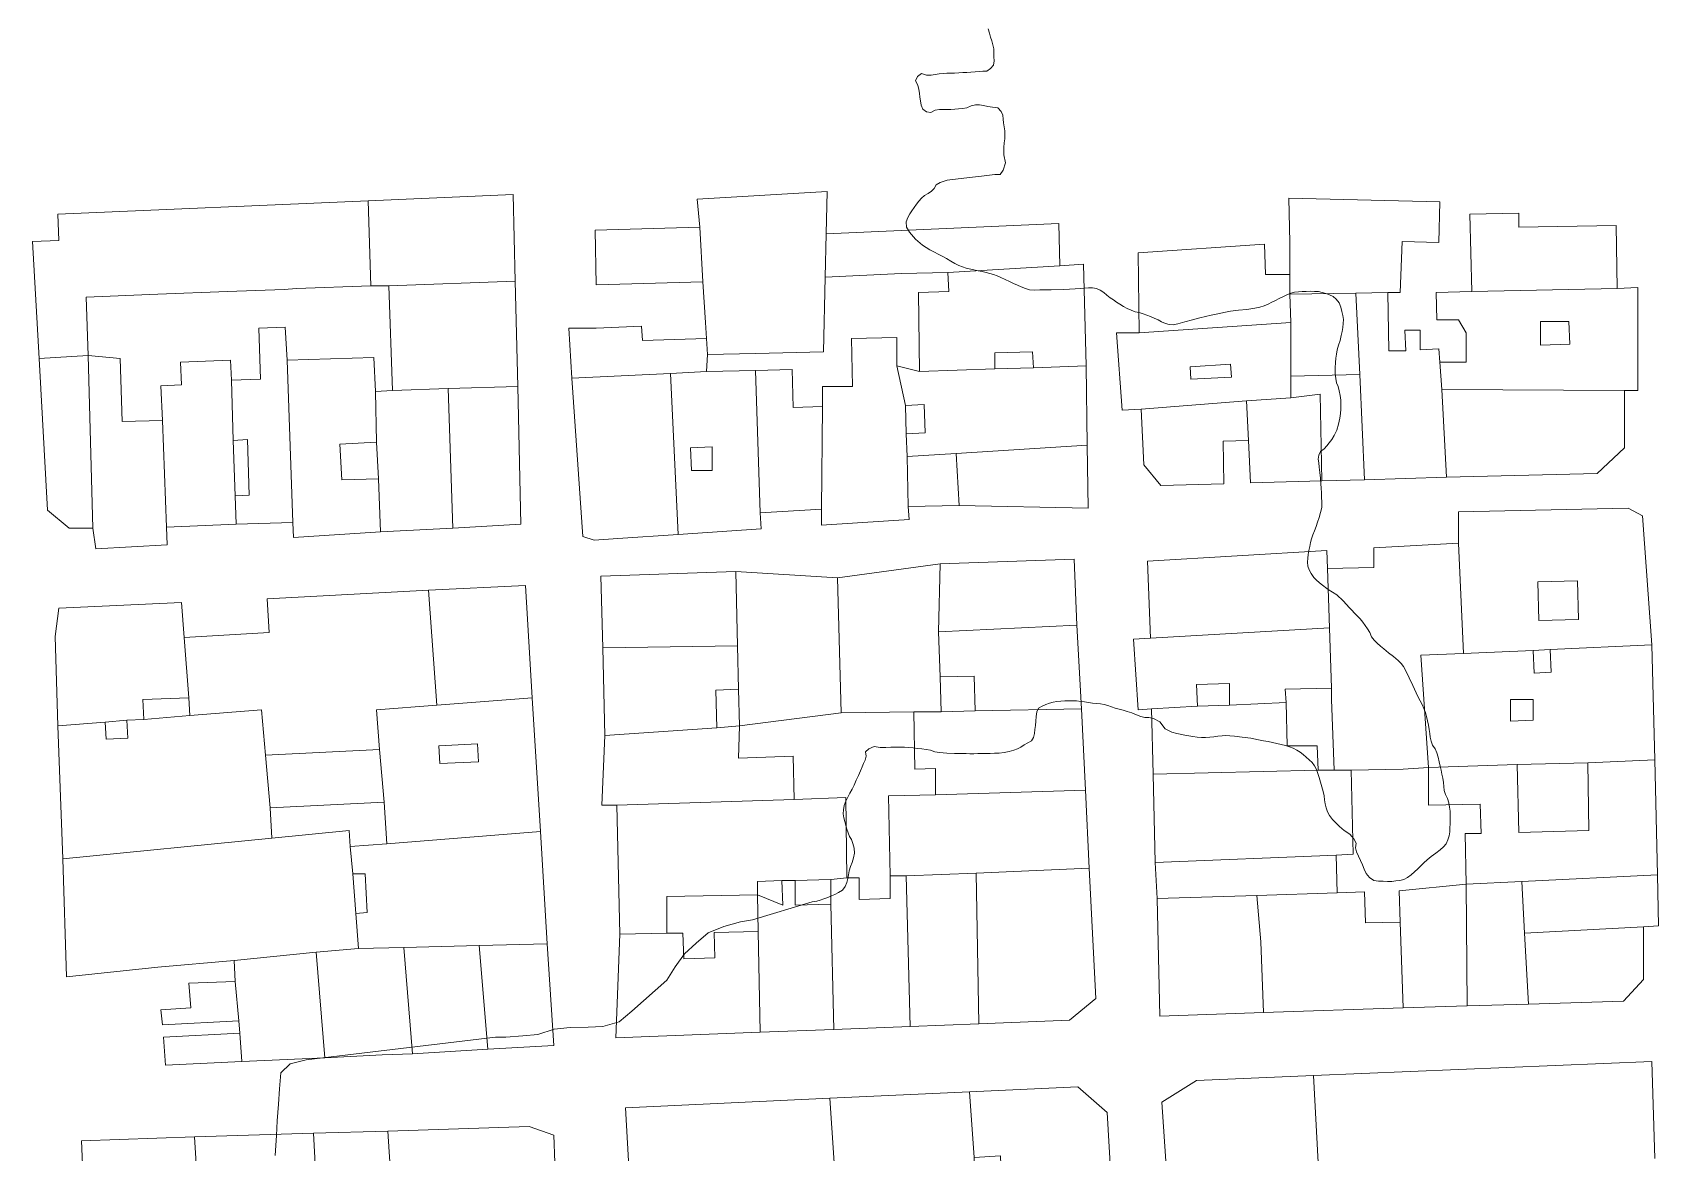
# Model space of a CAD drawing. Header units: kilometres. Extents: x 1172416 to 1173653, y 1051621 to 1052799.
# Drawn here: x 1173210.5 to 1173426.1, y 1052501.7 to 1052650.2 of the extents above; entities that cross this region are included whole.
import ezdxf

# ---------------------------------------------------------------- set-up
doc = ezdxf.new("R2010")
doc.units = ezdxf.units.KM
doc.header["$MEASUREMENT"] = 0
doc.layers.add('edificios', color=44, linetype='Continuous', lineweight=5)
doc.layers.add('terreno', color=7, linetype='Continuous')

msp = doc.modelspace()

# ---------------------------------------------------------------- linework, layer by layer
at = {"layer": 'edificios', "elevation": 50}
for points in [[(1173255.375, 1052616.625), (1173245.5, 1052616.25001), (1173243.875, 1052616.125), (1173236.375, 1052615.875), (1173227.125, 1052615.50001), (1173217.625, 1052615.125), (1173217.875, 1052607.375), (1173211.375, 1052607.00001), (1173210.5, 1052622.50001), (1173214, 1052622.625), (1173213.875, 1052626.125), (1173255, 1052627.875), (1173255.375, 1052616.625)], [(1173255, 1052627.875), (1173274.25, 1052628.75001), (1173274.5, 1052617.25001), (1173257.75, 1052616.625), (1173255.375, 1052616.625), (1173255, 1052627.875)], [(1173299, 1052624.375), (1173298.625, 1052628.125), (1173315.875, 1052629.125), (1173315.75, 1052623.50001), (1173315.625, 1052617.75001), (1173315.375, 1052607.875), (1173306.375, 1052607.625), (1173300, 1052607.50001), (1173299.875, 1052609.625), (1173299.75, 1052611.75001), (1173299.375, 1052617.125), (1173299, 1052624.375)], [(1173377.25, 1052618.125), (1173377.25, 1052622.375), (1173377.125, 1052628.25001), (1173397.125, 1052627.75001), (1173397, 1052622.375), (1173392.125, 1052622.50001), (1173391.875, 1052615.75001), (1173390.25, 1052615.75001), (1173386, 1052615.625), (1173377.25, 1052615.50001), (1173377.25, 1052618.125)], [(1173420.625, 1052616.25001), (1173401.375, 1052615.875), (1173401.125, 1052626.125), (1173407.625, 1052626.25001), (1173407.625, 1052624.375), (1173420.5, 1052624.625), (1173420.625, 1052616.25001)], [(1173299.375, 1052617.125), (1173285.25, 1052616.75001), (1173285.125, 1052624.00001), (1173299, 1052624.375), (1173299.375, 1052617.125)], [(1173315.75, 1052623.50001), (1173346.625, 1052624.875), (1173346.75, 1052619.25001), (1173331.875, 1052618.375), (1173325.75, 1052618.25001), (1173315.625, 1052617.75001), (1173315.75, 1052623.50001)], [(1173377.25, 1052615.50001), (1173377.375, 1052611.75001), (1173357.25, 1052610.375), (1173357.125, 1052621.00001), (1173373.875, 1052622.125), (1173374, 1052618.125), (1173377.25, 1052618.125), (1173377.25, 1052615.50001)], [(1173346.75, 1052619.25001), (1173349.875, 1052619.50001), (1173350.25, 1052606.00001), (1173343.25, 1052605.75001), (1173343.125, 1052607.875), (1173338.125, 1052607.75001), (1173338.125, 1052605.625), (1173328.125, 1052605.25001), (1173328, 1052615.75001), (1173332, 1052615.875), (1173331.875, 1052618.375), (1173346.75, 1052619.25001)], [(1173257.75, 1052616.625), (1173258.25, 1052602.75001), (1173256, 1052602.625), (1173255.75, 1052607.125), (1173244.25, 1052606.75001), (1173244, 1052611.125), (1173240.5, 1052611.00001), (1173240.75, 1052604.25001), (1173236.875, 1052604.125), (1173236.75, 1052606.75001), (1173230.125, 1052606.50001), (1173230.25, 1052603.50001), (1173227.5, 1052603.375), (1173227.75, 1052598.75001), (1173222.375, 1052598.625), (1173222.125, 1052607.00001), (1173217.875, 1052607.375), (1173217.625, 1052615.125), (1173227.125, 1052615.50001), (1173236.375, 1052615.875), (1173243.875, 1052616.125), (1173245.5, 1052616.25001), (1173255.375, 1052616.625), (1173257.75, 1052616.625)], [(1173274.5, 1052617.25001), (1173274.875, 1052603.25001), (1173265.625, 1052603.00001), (1173258.25, 1052602.75001), (1173257.75, 1052616.625), (1173274.5, 1052617.25001)], [(1173331.875, 1052618.375), (1173332, 1052615.875), (1173328, 1052615.75001), (1173328.125, 1052605.25001), (1173325.125, 1052606.00001), (1173325.125, 1052609.75001), (1173319.125, 1052609.625), (1173319.25, 1052603.25001), (1173315.25, 1052603.25001), (1173315.25, 1052600.625), (1173311.375, 1052600.50001), (1173311.25, 1052605.50001), (1173306.375, 1052605.375), (1173299.875, 1052605.25001), (1173300, 1052607.50001), (1173306.375, 1052607.625), (1173315.375, 1052607.875), (1173315.625, 1052617.75001), (1173325.75, 1052618.25001), (1173331.875, 1052618.375)], [(1173386, 1052615.625), (1173386.5, 1052604.875), (1173377.375, 1052604.625), (1173377.375, 1052611.75001), (1173377.25, 1052615.50001), (1173386, 1052615.625)], [(1173390.25, 1052615.75001), (1173390.375, 1052608.00001), (1173392.625, 1052608.00001), (1173392.5, 1052610.75001), (1173394.5, 1052610.75001), (1173394.5, 1052608.125), (1173397, 1052608.25001), (1173397.125, 1052606.50001), (1173397.375, 1052602.875), (1173398, 1052591.25001), (1173387.125, 1052590.875), (1173386.5, 1052604.875), (1173386, 1052615.625), (1173390.25, 1052615.75001)], [(1173420.625, 1052616.25001), (1173423.375, 1052616.375), (1173423.375, 1052602.75001), (1173421.625, 1052602.75001), (1173397.375, 1052602.875), (1173397.125, 1052606.50001), (1173400.625, 1052606.50001), (1173400.625, 1052610.375), (1173399.625, 1052612.125), (1173396.75, 1052612.125), (1173396.625, 1052615.75001), (1173401.375, 1052615.875), (1173420.625, 1052616.25001)], [(1173244.25, 1052606.75001), (1173245, 1052585.25001), (1173237.5, 1052585.00001), (1173237.375, 1052588.75001), (1173239.25, 1052588.875), (1173239, 1052596.25001), (1173237.125, 1052596.125), (1173236.875, 1052604.125), (1173240.75, 1052604.25001), (1173240.5, 1052611.00001), (1173244, 1052611.125), (1173244.25, 1052606.75001)], [(1173300, 1052607.50001), (1173299.875, 1052605.25001), (1173295.125, 1052605.00001), (1173282, 1052604.375), (1173281.625, 1052611.00001), (1173285.25, 1052611.00001), (1173291.25, 1052611.25001), (1173291.375, 1052609.375), (1173299.875, 1052609.625), (1173300, 1052607.50001)], [(1173377.375, 1052611.75001), (1173377.375, 1052604.625), (1173377.375, 1052601.75001), (1173371.5, 1052601.375), (1173357.5, 1052600.25001), (1173355, 1052600.125), (1173354.25, 1052610.375), (1173357.25, 1052610.375), (1173377.375, 1052611.75001)], [(1173410.5, 1052608.75001), (1173414.375, 1052608.875), (1173414.25, 1052611.875), (1173410.5, 1052611.875), (1173410.5, 1052608.75001)], [(1173410.5, 1052608.75001), (1173410.5, 1052611.875), (1173414.25, 1052611.875), (1173414.375, 1052608.875), (1173410.5, 1052608.75001)], [(1173325.125, 1052606.00001), (1173326.25, 1052600.75001), (1173326.375, 1052597.00001), (1173326.5, 1052594.00001), (1173326.625, 1052587.375), (1173326.75, 1052585.625), (1173315.125, 1052584.875), (1173315.125, 1052587.00001), (1173315.25, 1052600.625), (1173315.25, 1052603.25001), (1173319.25, 1052603.25001), (1173319.125, 1052609.625), (1173325.125, 1052609.75001), (1173325.125, 1052606.00001)], [(1173217.875, 1052607.375), (1173218.5, 1052584.50001), (1173215.375, 1052584.50001), (1173212.5, 1052586.875), (1173211.375, 1052607.00001), (1173217.875, 1052607.375)], [(1173227.75, 1052598.75001), (1173228.25, 1052584.625), (1173228.375, 1052582.25001), (1173218.875, 1052581.75001), (1173218.5, 1052584.50001), (1173217.875, 1052607.375), (1173222.125, 1052607.00001), (1173222.375, 1052598.625), (1173227.75, 1052598.75001)], [(1173236.875, 1052604.125), (1173237.125, 1052596.125), (1173237.375, 1052588.75001), (1173237.5, 1052585.00001), (1173228.25, 1052584.625), (1173227.75, 1052598.75001), (1173227.5, 1052603.375), (1173230.25, 1052603.50001), (1173230.125, 1052606.50001), (1173236.75, 1052606.75001), (1173236.875, 1052604.125)], [(1173256, 1052602.625), (1173256.125, 1052595.875), (1173251.25, 1052595.625), (1173251.5, 1052590.875), (1173256.375, 1052591.00001), (1173256.625, 1052584.00001), (1173245.125, 1052583.25001), (1173245, 1052585.25001), (1173244.25, 1052606.75001), (1173255.75, 1052607.125), (1173256, 1052602.625)], [(1173350.25, 1052606.00001), (1173350.375, 1052595.50001), (1173333, 1052594.375), (1173326.5, 1052594.00001), (1173326.375, 1052597.00001), (1173328.875, 1052597.125), (1173328.75, 1052600.875), (1173326.25, 1052600.75001), (1173325.125, 1052606.00001), (1173328.125, 1052605.25001), (1173338.125, 1052605.625), (1173343.25, 1052605.75001), (1173350.25, 1052606.00001)], [(1173343.25, 1052605.75001), (1173338.125, 1052605.625), (1173338.125, 1052607.75001), (1173343.125, 1052607.875), (1173343.25, 1052605.75001)], [(1173364.125, 1052604.25001), (1173369.5, 1052604.50001), (1173369.375, 1052606.25001), (1173364, 1052605.875), (1173364.125, 1052604.25001)], [(1173364.125, 1052604.25001), (1173364, 1052605.875), (1173369.375, 1052606.25001), (1173369.5, 1052604.50001), (1173364.125, 1052604.25001)], [(1173295.125, 1052605.00001), (1173296.125, 1052583.625), (1173288.125, 1052583.125), (1173285, 1052582.875), (1173283.5, 1052583.375), (1173282, 1052604.375), (1173295.125, 1052605.00001)], [(1173306.375, 1052605.375), (1173307, 1052586.50001), (1173307.125, 1052584.375), (1173296.125, 1052583.625), (1173295.125, 1052605.00001), (1173299.875, 1052605.25001), (1173306.375, 1052605.375)], [(1173315.25, 1052600.625), (1173315.125, 1052587.00001), (1173307, 1052586.50001), (1173306.375, 1052605.375), (1173311.25, 1052605.50001), (1173311.375, 1052600.50001), (1173315.25, 1052600.625)], [(1173386.5, 1052604.875), (1173387.125, 1052590.875), (1173381.5, 1052590.75001), (1173381.25, 1052602.25001), (1173377.375, 1052601.75001), (1173377.375, 1052604.625), (1173386.5, 1052604.875)], [(1173265.625, 1052603.00001), (1173266.25, 1052584.50001), (1173256.625, 1052584.00001), (1173256.375, 1052591.00001), (1173256.125, 1052595.875), (1173256, 1052602.625), (1173258.25, 1052602.75001), (1173265.625, 1052603.00001)], [(1173274.875, 1052603.25001), (1173275.25, 1052585.00001), (1173266.25, 1052584.50001), (1173265.625, 1052603.00001), (1173274.875, 1052603.25001)], [(1173377.375, 1052601.75001), (1173381.25, 1052602.25001), (1173381.5, 1052590.75001), (1173372, 1052590.50001), (1173371.75, 1052596.125), (1173371.5, 1052601.375), (1173377.375, 1052601.75001)], [(1173421.625, 1052602.75001), (1173421.625, 1052595.125), (1173418, 1052591.75001), (1173398, 1052591.25001), (1173397.375, 1052602.875), (1173421.625, 1052602.75001)], [(1173326.375, 1052597.00001), (1173326.25, 1052600.75001), (1173328.75, 1052600.875), (1173328.875, 1052597.125), (1173326.375, 1052597.00001)], [(1173371.5, 1052601.375), (1173371.75, 1052596.125), (1173368.375, 1052596.00001), (1173368.5, 1052590.375), (1173360.125, 1052590.125), (1173357.875, 1052592.875), (1173357.5, 1052600.25001), (1173371.5, 1052601.375)], [(1173237.375, 1052588.75001), (1173237.125, 1052596.125), (1173239, 1052596.25001), (1173239.25, 1052588.875), (1173237.375, 1052588.75001)], [(1173256.375, 1052591.00001), (1173251.5, 1052590.875), (1173251.25, 1052595.625), (1173256.125, 1052595.875), (1173256.375, 1052591.00001)], [(1173300.625, 1052592.125), (1173300.625, 1052595.25001), (1173297.75, 1052595.125), (1173297.875, 1052592.125), (1173300.625, 1052592.125)], [(1173300.625, 1052592.125), (1173297.875, 1052592.125), (1173297.75, 1052595.125), (1173300.625, 1052595.25001), (1173300.625, 1052592.125)], [(1173350.375, 1052595.50001), (1173350.5, 1052587.125), (1173333.375, 1052587.50001), (1173333, 1052594.375), (1173350.375, 1052595.50001)], [(1173333, 1052594.375), (1173333.375, 1052587.50001), (1173326.625, 1052587.375), (1173326.5, 1052594.00001), (1173333, 1052594.375)], [(1173399.625, 1052582.50001), (1173399.625, 1052586.625), (1173422.125, 1052587.125), (1173424, 1052586.125), (1173425.25, 1052569.00001), (1173411.75, 1052568.375), (1173409.5, 1052568.25001), (1173400.25, 1052567.875), (1173399.625, 1052582.50001)], [(1173382.25, 1052579.125), (1173388.375, 1052579.25001), (1173388.375, 1052581.875), (1173399.625, 1052582.50001), (1173400.25, 1052567.875), (1173394.625, 1052567.625), (1173395.625, 1052552.75001), (1173392.25, 1052552.50001), (1173385.375, 1052552.375), (1173383.125, 1052552.375), (1173382.75, 1052561.75001), (1173382.75, 1052563.25001), (1173382.5, 1052571.25001), (1173382.25, 1052579.125)], [(1173330.875, 1052579.75001), (1173348.625, 1052580.375), (1173349, 1052571.625), (1173330.625, 1052570.75001), (1173330.875, 1052579.75001)], [(1173382.5, 1052571.25001), (1173358.75, 1052569.875), (1173358.375, 1052580.125), (1173382.125, 1052581.50001), (1173382.25, 1052579.125), (1173382.5, 1052571.25001)], [(1173303.75, 1052578.75001), (1173304, 1052568.875), (1173286.125, 1052568.625), (1173285.875, 1052578.125), (1173303.75, 1052578.75001)], [(1173303.75, 1052578.75001), (1173317.25, 1052577.875), (1173317.75, 1052560.00001), (1173304.25, 1052558.25001), (1173304.125, 1052563.125), (1173304, 1052568.875), (1173303.75, 1052578.75001)], [(1173317.25, 1052577.875), (1173330.875, 1052579.75001), (1173330.625, 1052570.75001), (1173330.875, 1052564.75001), (1173331, 1052560.125), (1173327.375, 1052560.125), (1173317.75, 1052560.00001), (1173317.25, 1052577.875)], [(1173230.625, 1052570.00001), (1173241.875, 1052570.625), (1173241.625, 1052575.125), (1173263, 1052576.25001), (1173264.125, 1052561.00001), (1173256.125, 1052560.375), (1173256.5, 1052555.125), (1173241.375, 1052554.375), (1173240.875, 1052560.375), (1173231.375, 1052559.625), (1173231.25, 1052562.00001), (1173230.625, 1052570.00001)], [(1173263, 1052576.25001), (1173275.875, 1052576.875), (1173276.75, 1052562.00001), (1173264.125, 1052561.00001), (1173263, 1052576.25001)], [(1173410.25, 1052572.25001), (1173415.5, 1052572.375), (1173415.375, 1052577.50001), (1173410.125, 1052577.375), (1173410.25, 1052572.25001)], [(1173410.25, 1052572.25001), (1173410.125, 1052577.375), (1173415.375, 1052577.50001), (1173415.5, 1052572.375), (1173410.25, 1052572.25001)], [(1173231.25, 1052562.00001), (1173225.125, 1052561.75001), (1173225.25, 1052559.125), (1173223, 1052559.00001), (1173220.125, 1052558.75001), (1173213.875, 1052558.25001), (1173213.5, 1052570.125), (1173214, 1052573.875), (1173230.25, 1052574.625), (1173230.625, 1052570.00001), (1173231.25, 1052562.00001)], [(1173349, 1052571.625), (1173349.625, 1052560.50001), (1173335.5, 1052560.25001), (1173335.375, 1052564.875), (1173330.875, 1052564.75001), (1173330.625, 1052570.75001), (1173349, 1052571.625)], [(1173382.5, 1052571.25001), (1173382.75, 1052563.25001), (1173376.625, 1052563.125), (1173376.75, 1052561.375), (1173369.25, 1052561.00001), (1173369.25, 1052563.875), (1173364.875, 1052563.75001), (1173365, 1052560.875), (1173358.875, 1052560.50001), (1173357.125, 1052560.375), (1173356.5, 1052569.75001), (1173358.75, 1052569.875), (1173382.5, 1052571.25001)], [(1173304, 1052568.875), (1173304.125, 1052563.125), (1173301.125, 1052563.00001), (1173301.25, 1052558.00001), (1173286.375, 1052557.00001), (1173286.125, 1052568.625), (1173304, 1052568.875)], [(1173425.25, 1052569.00001), (1173425.625, 1052553.75001), (1173416.75, 1052553.375), (1173407.375, 1052553.125), (1173395.625, 1052552.75001), (1173394.625, 1052567.625), (1173400.25, 1052567.875), (1173409.5, 1052568.25001), (1173409.625, 1052565.25001), (1173411.875, 1052565.375), (1173411.75, 1052568.375), (1173425.25, 1052569.00001)], [(1173411.75, 1052568.375), (1173411.875, 1052565.375), (1173409.625, 1052565.25001), (1173409.5, 1052568.25001), (1173411.75, 1052568.375)], [(1173335.5, 1052560.25001), (1173331, 1052560.125), (1173330.875, 1052564.75001), (1173335.375, 1052564.875), (1173335.5, 1052560.25001)], [(1173304.25, 1052558.25001), (1173301.25, 1052558.00001), (1173301.125, 1052563.00001), (1173304.125, 1052563.125), (1173304.25, 1052558.25001)], [(1173369.25, 1052561.00001), (1173365, 1052560.875), (1173364.875, 1052563.75001), (1173369.25, 1052563.875), (1173369.25, 1052561.00001)], [(1173382.75, 1052563.25001), (1173382.75, 1052561.75001), (1173383.125, 1052552.375), (1173381, 1052552.375), (1173380.875, 1052555.625), (1173376.875, 1052555.625), (1173376.75, 1052561.375), (1173376.625, 1052563.125), (1173382.75, 1052563.25001)], [(1173231.375, 1052559.625), (1173225.25, 1052559.125), (1173225.125, 1052561.75001), (1173231.25, 1052562.00001), (1173231.375, 1052559.625)], [(1173276.75, 1052562.00001), (1173277.875, 1052544.25001), (1173257.5, 1052542.625), (1173257.125, 1052548.125), (1173256.5, 1052555.125), (1173256.125, 1052560.375), (1173264.125, 1052561.00001), (1173276.75, 1052562.00001)], [(1173376.75, 1052561.375), (1173376.875, 1052555.625), (1173380.875, 1052555.625), (1173381, 1052552.375), (1173359.125, 1052551.875), (1173358.875, 1052560.50001), (1173365, 1052560.875), (1173369.25, 1052561.00001), (1173376.75, 1052561.375)], [(1173406.5, 1052558.875), (1173409.5, 1052559.00001), (1173409.5, 1052561.75001), (1173406.5, 1052561.75001), (1173406.5, 1052558.875)], [(1173406.5, 1052558.875), (1173406.5, 1052561.75001), (1173409.5, 1052561.75001), (1173409.5, 1052559.00001), (1173406.5, 1052558.875)], [(1173231.375, 1052559.625), (1173240.875, 1052560.375), (1173241.375, 1052554.375), (1173242, 1052547.375), (1173242.25, 1052543.375), (1173214.5, 1052540.625), (1173213.875, 1052558.25001), (1173220.125, 1052558.75001), (1173220.25, 1052556.50001), (1173223.125, 1052556.625), (1173223, 1052559.00001), (1173225.25, 1052559.125), (1173231.375, 1052559.625)], [(1173223, 1052559.00001), (1173223.125, 1052556.625), (1173220.25, 1052556.50001), (1173220.125, 1052558.75001), (1173223, 1052559.00001)], [(1173327.375, 1052560.125), (1173327.5, 1052552.50001), (1173330.25, 1052552.625), (1173330.25, 1052549.125), (1173324, 1052549.00001), (1173324.25, 1052538.375), (1173324.25, 1052535.375), (1173320.125, 1052535.25001), (1173320.125, 1052538.125), (1173318.5, 1052538.125), (1173318.375, 1052548.75001), (1173311.5, 1052548.50001), (1173311.375, 1052554.25001), (1173304.125, 1052554.00001), (1173304.25, 1052558.25001), (1173317.75, 1052560.00001), (1173327.375, 1052560.125)], [(1173349.625, 1052560.50001), (1173350.125, 1052549.75001), (1173330.25, 1052549.125), (1173330.25, 1052552.625), (1173327.5, 1052552.50001), (1173327.375, 1052560.125), (1173331, 1052560.125), (1173335.5, 1052560.25001), (1173349.625, 1052560.50001)], [(1173304.25, 1052558.25001), (1173304.125, 1052554.00001), (1173311.375, 1052554.25001), (1173311.5, 1052548.50001), (1173288, 1052547.75001), (1173286, 1052547.75001), (1173286.375, 1052557.00001), (1173301.25, 1052558.00001), (1173304.25, 1052558.25001)], [(1173256.5, 1052555.125), (1173257.125, 1052548.125), (1173242, 1052547.375), (1173241.375, 1052554.375), (1173256.5, 1052555.125)], [(1173264.5, 1052553.25001), (1173269.625, 1052553.50001), (1173269.5, 1052555.875), (1173264.375, 1052555.625), (1173264.5, 1052553.25001)], [(1173264.5, 1052553.25001), (1173264.375, 1052555.625), (1173269.5, 1052555.875), (1173269.625, 1052553.50001), (1173264.5, 1052553.25001)], [(1173383.125, 1052552.375), (1173385.375, 1052552.375), (1173385.625, 1052541.25001), (1173383.375, 1052541.125), (1173359.375, 1052540.125), (1173359.125, 1052551.875), (1173381, 1052552.375), (1173383.125, 1052552.375)], [(1173395.625, 1052552.75001), (1173395.625, 1052547.75001), (1173402.5, 1052547.875), (1173402.625, 1052544.00001), (1173400.5, 1052544.00001), (1173400.625, 1052537.25001), (1173391.75, 1052536.375), (1173391.875, 1052532.25001), (1173387.25, 1052532.125), (1173387.125, 1052536.25001), (1173383.5, 1052536.125), (1173383.375, 1052541.125), (1173385.625, 1052541.25001), (1173385.375, 1052552.375), (1173392.25, 1052552.50001), (1173395.625, 1052552.75001)], [(1173425.625, 1052553.75001), (1173426, 1052538.50001), (1173408, 1052537.625), (1173400.625, 1052537.25001), (1173400.5, 1052544.00001), (1173402.625, 1052544.00001), (1173402.5, 1052547.875), (1173395.625, 1052547.75001), (1173395.625, 1052552.75001), (1173407.375, 1052553.125), (1173407.625, 1052544.125), (1173416.875, 1052544.375), (1173416.75, 1052553.375), (1173425.625, 1052553.75001)], [(1173416.75, 1052553.375), (1173416.875, 1052544.375), (1173407.625, 1052544.125), (1173407.375, 1052553.125), (1173416.75, 1052553.375)], [(1173257.125, 1052548.125), (1173257.5, 1052542.625), (1173252.625, 1052542.25001), (1173252.5, 1052544.375), (1173242.25, 1052543.375), (1173242, 1052547.375), (1173257.125, 1052548.125)], [(1173311.5, 1052548.50001), (1173318.375, 1052548.75001), (1173318.5, 1052538.125), (1173316.375, 1052537.875), (1173311.625, 1052537.75001), (1173309.875, 1052537.75001), (1173306.625, 1052537.625), (1173306.625, 1052535.875), (1173294.625, 1052535.625), (1173294.625, 1052530.75001), (1173288.375, 1052530.625), (1173288, 1052547.75001), (1173311.5, 1052548.50001)], [(1173350.125, 1052549.75001), (1173350.625, 1052539.375), (1173335.625, 1052538.75001), (1173326.375, 1052538.375), (1173324.25, 1052538.375), (1173324, 1052549.00001), (1173330.25, 1052549.125), (1173350.125, 1052549.75001)], [(1173252.625, 1052542.25001), (1173253, 1052538.625), (1173253.375, 1052533.375), (1173253.75, 1052528.75001), (1173248.125, 1052528.25001), (1173237.25, 1052527.125), (1173227.125, 1052526.25001), (1173215, 1052525.00001), (1173214.5, 1052540.625), (1173242.25, 1052543.375), (1173252.5, 1052544.375), (1173252.625, 1052542.25001)], [(1173277.875, 1052544.25001), (1173278.75, 1052529.375), (1173269.75, 1052529.125), (1173259.75, 1052528.875), (1173253.75, 1052528.75001), (1173253.375, 1052533.375), (1173254.875, 1052533.50001), (1173254.625, 1052538.625), (1173253, 1052538.625), (1173252.625, 1052542.25001), (1173257.5, 1052542.625), (1173277.875, 1052544.25001)], [(1173350.625, 1052539.375), (1173351.5, 1052522.125), (1173348, 1052519.25001), (1173336, 1052518.75001), (1173335.625, 1052538.75001), (1173350.625, 1052539.375)], [(1173383.375, 1052541.125), (1173383.5, 1052536.125), (1173372.875, 1052535.75001), (1173359.625, 1052535.375), (1173359.375, 1052540.125), (1173383.375, 1052541.125)], [(1173253.375, 1052533.375), (1173253, 1052538.625), (1173254.625, 1052538.625), (1173254.875, 1052533.50001), (1173253.375, 1052533.375)], [(1173309.875, 1052537.75001), (1173310, 1052534.50001), (1173306.625, 1052535.875), (1173306.625, 1052537.625), (1173309.875, 1052537.75001)], [(1173311.625, 1052537.75001), (1173311.625, 1052534.50001), (1173316.375, 1052534.625), (1173316.75, 1052518.00001), (1173307, 1052517.625), (1173306.75, 1052531.00001), (1173306.625, 1052535.875), (1173310, 1052534.50001), (1173309.875, 1052537.75001), (1173311.625, 1052537.75001)], [(1173316.375, 1052537.875), (1173316.375, 1052534.625), (1173311.625, 1052534.50001), (1173311.625, 1052537.75001), (1173316.375, 1052537.875)], [(1173326.375, 1052538.375), (1173326.875, 1052518.375), (1173316.75, 1052518.00001), (1173316.375, 1052534.625), (1173316.375, 1052537.875), (1173318.5, 1052538.125), (1173320.125, 1052538.125), (1173320.125, 1052535.25001), (1173324.25, 1052535.375), (1173324.25, 1052538.375), (1173326.375, 1052538.375)], [(1173335.625, 1052538.75001), (1173336, 1052518.75001), (1173326.875, 1052518.375), (1173326.375, 1052538.375), (1173335.625, 1052538.75001)], [(1173400.625, 1052537.25001), (1173400.75, 1052521.125), (1173392.25, 1052520.875), (1173391.875, 1052532.25001), (1173391.75, 1052536.375), (1173400.625, 1052537.25001)], [(1173408, 1052537.625), (1173408.375, 1052530.75001), (1173408.875, 1052521.375), (1173400.75, 1052521.125), (1173400.625, 1052537.25001), (1173408, 1052537.625)], [(1173426, 1052538.50001), (1173426.125, 1052531.75001), (1173424.125, 1052531.625), (1173408.375, 1052530.75001), (1173408, 1052537.625), (1173426, 1052538.50001)], [(1173306.75, 1052531.00001), (1173300.875, 1052530.875), (1173301, 1052527.50001), (1173296.875, 1052527.375), (1173296.75, 1052530.75001), (1173294.625, 1052530.75001), (1173294.625, 1052535.625), (1173306.625, 1052535.875), (1173306.75, 1052531.00001)], [(1173372.875, 1052535.75001), (1173373.375, 1052529.625), (1173373.75, 1052520.25001), (1173360, 1052519.75001), (1173359.625, 1052535.375), (1173372.875, 1052535.75001)], [(1173383.5, 1052536.125), (1173387.125, 1052536.25001), (1173387.25, 1052532.125), (1173391.875, 1052532.25001), (1173392.25, 1052520.875), (1173373.75, 1052520.25001), (1173373.375, 1052529.625), (1173372.875, 1052535.75001), (1173383.5, 1052536.125)], [(1173294.625, 1052530.75001), (1173296.75, 1052530.75001), (1173296.875, 1052527.375), (1173301, 1052527.50001), (1173300.875, 1052530.875), (1173306.75, 1052531.00001), (1173307, 1052517.625), (1173287.875, 1052516.875), (1173288.375, 1052530.625), (1173294.625, 1052530.75001)], [(1173424.125, 1052531.625), (1173424.125, 1052524.625), (1173421.5, 1052521.75001), (1173408.875, 1052521.375), (1173408.375, 1052530.75001), (1173424.125, 1052531.625)], [(1173248.125, 1052528.25001), (1173249.25, 1052514.25001), (1173238.25, 1052513.75001), (1173238, 1052517.50001), (1173237.875, 1052519.125), (1173237.375, 1052524.375), (1173237.25, 1052527.125), (1173248.125, 1052528.25001)], [(1173259.75, 1052528.875), (1173260.875, 1052514.75001), (1173256.875, 1052514.625), (1173249.25, 1052514.25001), (1173248.125, 1052528.25001), (1173253.75, 1052528.75001), (1173259.75, 1052528.875)], [(1173269.75, 1052529.125), (1173270.875, 1052515.375), (1173260.875, 1052514.75001), (1173259.75, 1052528.875), (1173269.75, 1052529.125)], [(1173278.75, 1052529.375), (1173279.625, 1052515.875), (1173270.875, 1052515.375), (1173269.75, 1052529.125), (1173278.75, 1052529.375)], [(1173237.875, 1052519.125), (1173227.75, 1052518.625), (1173227.5, 1052520.625), (1173231.5, 1052520.875), (1173231.25, 1052524.125), (1173237.375, 1052524.375), (1173237.875, 1052519.125)], [(1173238.25, 1052513.75001), (1173228.125, 1052513.25001), (1173227.875, 1052517.00001), (1173238, 1052517.50001), (1173238.25, 1052513.75001)], [(1173381, 1052500.375), (1173380.375, 1052511.875), (1173425.25, 1052513.75001), (1173425.625, 1052500.875)], [(1173381, 1052500.375), (1173360.875, 1052499.25001), (1173360.25, 1052508.375), (1173364.875, 1052511.25001), (1173380.375, 1052511.875), (1173381, 1052500.375)], [(1173317.25, 1052493.75001), (1173313.375, 1052493.50001), (1173290, 1052492.00001), (1173289.125, 1052507.625), (1173316.25, 1052508.875), (1173317.25, 1052493.75001)], [(1173316.25, 1052508.875), (1173334.75, 1052509.75001), (1173335.375, 1052501.00001), (1173335.5, 1052497.50001), (1173336.375, 1052485.50001), (1173336.75, 1052478.00001), (1173334.25, 1052477.875), (1173318.25, 1052476.875), (1173317.25, 1052493.75001), (1173316.25, 1052508.875)], [(1173335.375, 1052501.00001), (1173334.75, 1052509.75001), (1173349.125, 1052510.375), (1173353, 1052507.00001), (1173353.5, 1052498.625), (1173339, 1052497.75001), (1173338.875, 1052501.25001), (1173335.375, 1052501.00001)], [(1173247.75, 1052504.25001), (1173257.625, 1052504.50001), (1173258.5, 1052490.875), (1173254, 1052490.625), (1173248.5, 1052490.375), (1173247.75, 1052504.25001)], [(1173257.625, 1052504.50001), (1173276.375, 1052505.125), (1173279.625, 1052504.00001), (1173279.75, 1052500.375), (1173282.75, 1052500.375), (1173283.125, 1052492.375), (1173280.625, 1052492.25001), (1173258.5, 1052490.875), (1173257.625, 1052504.50001)], [(1173232.875, 1052489.50001), (1173217.625, 1052488.50001), (1173217, 1052503.25001), (1173232, 1052503.75001), (1173232.875, 1052489.50001)], [(1173232, 1052503.75001), (1173247.75, 1052504.25001), (1173248.5, 1052490.375), (1173239, 1052489.75001), (1173232.875, 1052489.50001), (1173232, 1052503.75001)]]:
    msp.add_lwpolyline(points, dxfattribs=at)
at = {"layer": 'terreno', "lineweight": 0, "ltscale": 2090, "elevation": 10}
msp.add_lwpolyline([(1173337.21045, 1052650.68233), (1173337.38979, 1052650.1093), (1173337.55319, 1052649.59086), (1173337.70879, 1052649.08728), (1173337.85625, 1052648.57753), (1173337.97798, 1052648.0598), (1173338.00181, 1052647.52195), (1173338.00362, 1052646.98726), (1173338.01034, 1052646.43708), (1173337.94407, 1052645.88058), (1173337.52818, 1052645.41945), (1173337.03885, 1052645.08717), (1173336.53452, 1052645.07799), (1173336.01858, 1052645.0576), (1173335.48677, 1052645.0113), (1173334.95161, 1052644.96382), (1173334.41407, 1052644.92733), (1173333.86886, 1052644.89398), (1173333.32131, 1052644.86177), (1173332.78208, 1052644.83226), (1173332.27396, 1052644.81374), (1173331.77257, 1052644.81842), (1173331.26767, 1052644.78842), (1173330.74589, 1052644.734), (1173330.2243, 1052644.63657), (1173329.68733, 1052644.55159), (1173329.07326, 1052644.55758), (1173328.40262, 1052644.75581), (1173327.87443, 1052644.35933), (1173327.58179, 1052643.80812), (1173327.89735, 1052643.22721), (1173328.0506, 1052642.66905), (1173328.11497, 1052642.15814), (1173328.17896, 1052641.65806), (1173328.25315, 1052641.14971), (1173328.3529, 1052640.59363), (1173328.58453, 1052640.03001), (1173329.06789, 1052639.70871), (1173329.63067, 1052639.58265), (1173330.20682, 1052639.919), (1173330.77641, 1052640.01716), (1173331.29145, 1052640.0152), (1173331.79239, 1052639.99936), (1173332.29471, 1052640.00818), (1173332.80549, 1052640.02872), (1173333.31801, 1052640.06808), (1173333.84395, 1052640.12187), (1173334.42181, 1052640.23404), (1173334.99131, 1052640.49603), (1173335.56286, 1052640.60036), (1173336.09797, 1052640.61867), (1173336.63281, 1052640.51831), (1173337.18108, 1052640.39601), (1173337.81743, 1052640.29344), (1173338.4959, 1052640.20474), (1173338.93578, 1052639.73108), (1173339.19513, 1052639.22775), (1173339.20761, 1052638.72777), (1173339.25513, 1052638.22062), (1173339.33975, 1052637.69181), (1173339.43841, 1052637.15757), (1173339.45471, 1052636.62427), (1173339.43495, 1052636.10282), (1173339.37019, 1052635.58381), (1173339.31583, 1052634.97452), (1173339.33152, 1052633.9997), (1173339.53916, 1052632.92824), (1173339.22168, 1052631.9467), (1173338.80985, 1052631.4011), (1173338.12797, 1052631.36611), (1173337.40953, 1052631.30427), (1173336.3331, 1052631.16711), (1173335.15606, 1052631.04882), (1173333.99617, 1052630.89927), (1173332.89409, 1052630.75799), (1173331.81119, 1052630.6128), (1173330.84771, 1052630.30481), (1173330.32019, 1052630.01486), (1173330.06177, 1052629.52513), (1173329.70577, 1052629.15962), (1173329.2725, 1052628.85109), (1173328.77615, 1052628.59594), (1173328.3738, 1052628.23439), (1173328.02342, 1052627.84523), (1173327.72015, 1052627.42947), (1173327.41627, 1052627.0047), (1173327.11738, 1052626.58112), (1173326.84519, 1052626.14833), (1173326.59263, 1052625.69013), (1173326.36625, 1052625.12088), (1173326.41205, 1052624.41005), (1173326.81863, 1052623.74871), (1173327.57801, 1052622.8155), (1173328.52555, 1052621.99366), (1173329.50865, 1052621.40984), (1173330.11319, 1052621.08629), (1173330.61841, 1052620.82827), (1173331.1314, 1052620.55097), (1173331.69656, 1052620.23756), (1173332.27145, 1052619.90937), (1173332.83342, 1052619.59962), (1173333.36379, 1052619.31247), (1173334.32219, 1052618.95114), (1173335.32814, 1052618.74327), (1173335.89714, 1052618.62724), (1173336.42253, 1052618.51316), (1173336.9481, 1052618.39959), (1173337.46523, 1052618.27015), (1173337.95641, 1052618.12958), (1173338.42616, 1052617.94007), (1173338.90852, 1052617.72513), (1173339.46925, 1052617.46904), (1173340.04341, 1052617.19151), (1173340.60999, 1052616.92777), (1173341.12713, 1052616.68949), (1173341.62888, 1052616.4638), (1173342.16584, 1052616.26495), (1173342.7298, 1052616.10005), (1173343.31134, 1052616.0639), (1173344.07873, 1052616.06628), (1173345.58758, 1052616.08243), (1173347.28262, 1052616.13662), (1173348.78024, 1052616.2044), (1173349.49442, 1052616.24738), (1173350.01166, 1052616.30878), (1173350.52987, 1052616.34401), (1173351.05351, 1052616.35827), (1173351.58022, 1052616.28387), (1173352.07459, 1052616.03364), (1173352.55841, 1052615.7172), (1173352.97078, 1052615.35891), (1173353.41112, 1052615.03643), (1173353.83601, 1052614.74504), (1173354.25501, 1052614.45996), (1173354.6897, 1052614.17629), (1173355.16412, 1052613.87513), (1173355.66195, 1052613.59559), (1173356.1847, 1052613.36917), (1173356.70976, 1052613.18325), (1173357.25431, 1052613.07343), (1173357.77561, 1052612.90699), (1173358.27284, 1052612.72396), (1173358.76226, 1052612.5317), (1173359.25404, 1052612.3343), (1173359.75544, 1052612.11327), (1173360.23922, 1052611.84317), (1173360.74924, 1052611.62952), (1173361.25399, 1052611.47416), (1173361.78724, 1052611.46463), (1173362.38055, 1052611.58639), (1173363.31116, 1052611.82655), (1173364.32367, 1052612.12793), (1173365.29495, 1052612.37228), (1173366.06582, 1052612.55452), (1173366.78607, 1052612.72521), (1173367.48724, 1052612.88047), (1173368.10085, 1052613.00948), (1173368.69539, 1052613.11907), (1173369.3777, 1052613.24141), (1173370.41404, 1052613.39888), (1173371.54987, 1052613.48831), (1173372.58638, 1052613.64612), (1173373.25747, 1052613.77924), (1173373.82403, 1052613.95688), (1173374.36015, 1052614.19154), (1173374.85608, 1052614.42886), (1173375.33162, 1052614.67957), (1173375.81903, 1052614.92102), (1173376.32359, 1052615.16821), (1173376.82898, 1052615.41523), (1173377.35638, 1052615.62286), (1173377.86037, 1052615.77653), (1173378.37242, 1052615.8104), (1173378.8888, 1052615.84362), (1173379.42483, 1052615.88229), (1173379.9671, 1052615.9003), (1173380.50437, 1052615.88695), (1173381.0221, 1052615.84801), (1173381.52601, 1052615.7295), (1173382.02823, 1052615.58031), (1173382.51614, 1052615.42606), (1173382.96197, 1052615.21795), (1173383.37527, 1052614.83884), (1173383.7857, 1052614.35304), (1173384.00996, 1052613.79704), (1173384.15284, 1052613.21265), (1173384.27032, 1052612.68016), (1173384.34407, 1052612.16048), (1173384.32114, 1052611.6405), (1173384.2686, 1052611.10689), (1173384.18642, 1052610.57013), (1173384.06214, 1052610.01569), (1173383.89487, 1052609.38703), (1173383.68043, 1052608.75924), (1173383.52183, 1052608.12972), (1173383.4056, 1052607.56664), (1173383.33363, 1052607.01811), (1173383.27981, 1052606.43898), (1173383.22938, 1052605.74121), (1173383.23727, 1052605.00769), (1173383.32382, 1052604.31421), (1173383.44276, 1052603.75289), (1173383.65895, 1052603.24702), (1173383.79366, 1052602.6996), (1173383.9042, 1052602.08142), (1173383.98114, 1052601.44689), (1173384.00937, 1052600.82281), (1173384.01373, 1052600.24163), (1173383.95988, 1052599.67), (1173383.85322, 1052599.05447), (1173383.69652, 1052598.26569), (1173383.46006, 1052597.46254), (1173383.09652, 1052596.74713), (1173382.79053, 1052596.23519), (1173382.47181, 1052595.81084), (1173382.15091, 1052595.38617), (1173381.78676, 1052594.98345), (1173381.32079, 1052594.64677), (1173381.09335, 1052594.16185), (1173380.99007, 1052593.6445), (1173381.06983, 1052593.12183), (1173381.13808, 1052592.56495), (1173381.20804, 1052591.85373), (1173381.28969, 1052591.10404), (1173381.35355, 1052590.38046), (1173381.40004, 1052589.76997), (1173381.42941, 1052589.18741), (1173381.45268, 1052588.58863), (1173381.47709, 1052587.9232), (1173381.46575, 1052587.24094), (1173381.32422, 1052586.5639), (1173381.14374, 1052585.91001), (1173380.92641, 1052585.29297), (1173380.70953, 1052584.68593), (1173380.51022, 1052584.13913), (1173380.30231, 1052583.61413), (1173380.12025, 1052583.08326), (1173379.96796, 1052582.56768), (1173379.8737, 1052582.04521), (1173379.77695, 1052581.5234), (1173379.68217, 1052581.00592), (1173379.61724, 1052580.48441), (1173379.59281, 1052579.96577), (1173379.61021, 1052579.44897), (1173379.78122, 1052578.94539), (1173380.079, 1052578.45541), (1173380.43469, 1052577.95253), (1173380.83664, 1052577.53719), (1173381.37603, 1052577.06582), (1173382.3287, 1052576.32484), (1173383.46333, 1052575.62922), (1173384.33075, 1052574.83085), (1173384.7723, 1052574.3592), (1173385.11242, 1052573.97758), (1173385.46235, 1052573.59984), (1173385.82718, 1052573.21401), (1173386.19948, 1052572.8292), (1173386.56666, 1052572.4372), (1173386.92339, 1052572.03166), (1173387.23962, 1052571.59176), (1173387.5557, 1052571.14403), (1173387.85419, 1052570.64788), (1173388.05668, 1052570.07861), (1173388.41282, 1052569.6199), (1173388.81523, 1052569.21522), (1173389.24561, 1052568.85169), (1173389.71412, 1052568.45885), (1173390.33001, 1052567.95299), (1173391.00007, 1052567.44389), (1173391.6015, 1052566.92897), (1173392.01702, 1052566.53671), (1173392.33244, 1052566.1258), (1173392.62266, 1052565.57894), (1173393.07302, 1052564.64313), (1173393.53388, 1052563.60019), (1173393.98127, 1052562.65969), (1173394.26932, 1052562.07733), (1173394.52193, 1052561.58696), (1173394.7666, 1052561.08723), (1173395.00833, 1052560.57165), (1173395.21699, 1052560.03891), (1173395.36806, 1052559.48607), (1173395.5, 1052558.92514), (1173395.60462, 1052558.35909), (1173395.70721, 1052557.8007), (1173395.79751, 1052557.27107), (1173395.86279, 1052556.7445), (1173395.96207, 1052556.2171), (1173396.14235, 1052555.69073), (1173396.52717, 1052555.23173), (1173396.73898, 1052554.69876), (1173396.89688, 1052554.11087), (1173397.04666, 1052553.51226), (1173397.18075, 1052552.92117), (1173397.30111, 1052552.3752), (1173397.41509, 1052551.84035), (1173397.52341, 1052551.30548), (1173397.61122, 1052550.77252), (1173397.64339, 1052550.23147), (1173397.72557, 1052549.69197), (1173397.87563, 1052549.14063), (1173398.16605, 1052548.62128), (1173398.32531, 1052548.06198), (1173398.42961, 1052547.49758), (1173398.49006, 1052546.933), (1173398.50967, 1052546.37072), (1173398.51519, 1052545.8252), (1173398.49554, 1052545.28324), (1173398.46537, 1052544.7419), (1173398.43385, 1052544.20504), (1173398.3738, 1052543.67474), (1173398.21089, 1052543.14811), (1173397.98608, 1052542.6382), (1173397.62082, 1052542.22198), (1173397.17877, 1052541.82891), (1173396.61285, 1052541.37042), (1173395.98542, 1052540.95082), (1173395.43737, 1052540.48508), (1173395.00853, 1052540.08241), (1173394.6165, 1052539.6884), (1173394.20728, 1052539.29864), (1173393.77446, 1052538.89327), (1173393.33208, 1052538.50036), (1173392.8335, 1052538.1507), (1173392.34956, 1052537.87845), (1173391.82969, 1052537.7722), (1173391.29816, 1052537.69856), (1173390.74209, 1052537.63314), (1173390.17474, 1052537.62603), (1173389.60157, 1052537.65604), (1173388.98741, 1052537.6832), (1173388.36154, 1052537.75364), (1173387.82146, 1052538.15749), (1173387.35253, 1052538.67637), (1173387.11651, 1052539.25315), (1173386.85794, 1052539.83899), (1173386.58745, 1052540.40894), (1173386.33397, 1052540.97697), (1173386.09916, 1052541.54309), (1173385.95472, 1052542.10546), (1173386.01785, 1052542.72712), (1173385.74391, 1052543.28474), (1173385.2003, 1052543.91225), (1173384.44195, 1052544.37144), (1173383.81738, 1052544.91775), (1173383.33765, 1052545.39257), (1173382.88639, 1052545.83767), (1173382.51646, 1052546.3575), (1173382.22847, 1052546.85437), (1173382.0624, 1052547.3728), (1173381.94125, 1052547.90628), (1173381.84041, 1052548.44601), (1173381.78604, 1052548.99347), (1173381.66613, 1052549.54778), (1173381.50172, 1052550.17306), (1173381.30692, 1052550.81037), (1173381.10856, 1052551.42666), (1173380.93674, 1052551.96023), (1173380.75673, 1052552.46376), (1173380.50031, 1052552.94611), (1173380.20137, 1052553.39843), (1173379.80667, 1052553.75913), (1173379.39669, 1052554.10874), (1173379.00309, 1052554.44944), (1173378.60876, 1052554.76631), (1173378.16165, 1052555.03326), (1173377.68112, 1052555.28706), (1173377.18065, 1052555.48958), (1173376.65176, 1052555.63697), (1173376.08473, 1052555.7802), (1173375.50887, 1052555.9187), (1173374.92892, 1052556.04502), (1173374.34697, 1052556.1685), (1173373.76522, 1052556.28832), (1173373.0899, 1052556.42021), (1173372.05028, 1052556.61007), (1173370.91427, 1052556.77182), (1173369.87846, 1052556.89654), (1173369.26647, 1052556.95904), (1173368.75755, 1052556.96985), (1173368.24425, 1052556.9538), (1173367.70359, 1052556.91047), (1173367.15839, 1052556.80027), (1173366.61007, 1052556.7534), (1173366.05847, 1052556.732), (1173365.5034, 1052556.7361), (1173364.95116, 1052556.77972), (1173364.35565, 1052556.84679), (1173363.30796, 1052557.01612), (1173362.26216, 1052557.22871), (1173361.59749, 1052557.41606), (1173360.72223, 1052557.85437), (1173359.9985, 1052558.79575), (1173359.13952, 1052559.24581), (1173358.54815, 1052559.39009), (1173358.01427, 1052559.38978), (1173357.48932, 1052559.51785), (1173356.8873, 1052559.72842), (1173356.27109, 1052559.98142), (1173355.65881, 1052560.17626), (1173355.11657, 1052560.32875), (1173354.5889, 1052560.46448), (1173354.0722, 1052560.60877), (1173353.58711, 1052560.7647), (1173353.11885, 1052560.95755), (1173352.6261, 1052561.07578), (1173352.1085, 1052561.16238), (1173351.58175, 1052561.20912), (1173351.05807, 1052561.2757), (1173350.53917, 1052561.35329), (1173350.02366, 1052561.43909), (1173349.49921, 1052561.51249), (1173348.96581, 1052561.57244), (1173348.42979, 1052561.58637), (1173347.89772, 1052561.59208), (1173347.38153, 1052561.59002), (1173346.869, 1052561.55148), (1173346.35706, 1052561.49694), (1173345.85035, 1052561.42509), (1173345.36266, 1052561.28216), (1173344.87668, 1052561.08789), (1173344.38228, 1052560.87842), (1173343.90558, 1052560.59236), (1173343.70426, 1052560.11773), (1173343.58602, 1052559.52231), (1173343.56071, 1052558.90215), (1173343.49399, 1052558.3013), (1173343.42897, 1052557.76464), (1173343.38221, 1052557.24371), (1173343.23692, 1052556.72916), (1173342.99571, 1052556.26685), (1173342.50077, 1052555.99505), (1173342.02213, 1052555.72915), (1173341.57869, 1052555.45924), (1173341.14179, 1052555.21254), (1173340.6336, 1052555.0305), (1173340.00476, 1052554.84341), (1173339.3435, 1052554.711), (1173338.68568, 1052554.66262), (1173338.08326, 1052554.6355), (1173337.49532, 1052554.61277), (1173336.91702, 1052554.59993), (1173336.37736, 1052554.58992), (1173335.84737, 1052554.57997), (1173335.32119, 1052554.57437), (1173334.8105, 1052554.57218), (1173334.3041, 1052554.57816), (1173333.7107, 1052554.58542), (1173332.77123, 1052554.6014), (1173331.74611, 1052554.64849), (1173330.79547, 1052554.7356), (1173330.1438, 1052554.83525), (1173329.58354, 1052555.02651), (1173329.00916, 1052555.13619), (1173328.43292, 1052555.21519), (1173327.8569, 1052555.28236), (1173327.28061, 1052555.33702), (1173326.71316, 1052555.3884), (1173326.14843, 1052555.43245), (1173325.5713, 1052555.45062), (1173324.94842, 1052555.45273), (1173324.31371, 1052555.41697), (1173323.65513, 1052555.38758), (1173322.89979, 1052555.41458), (1173322.11803, 1052555.53264), (1173321.40046, 1052555.21163), (1173320.98662, 1052554.81118), (1173321.0338, 1052554.23219), (1173320.91077, 1052553.73243), (1173320.71691, 1052553.27033), (1173320.52369, 1052552.80841), (1173320.30929, 1052552.31588), (1173320.03449, 1052551.6929), (1173319.74017, 1052551.03932), (1173319.4514, 1052550.40694), (1173319.18475, 1052549.86034), (1173318.88639, 1052549.35676), (1173318.61049, 1052548.82595), (1173318.34438, 1052548.27101), (1173318.13123, 1052547.69032), (1173318.04622, 1052547.1127), (1173318.02346, 1052546.5934), (1173318.10902, 1052546.08043), (1173318.22736, 1052545.57611), (1173318.3522, 1052545.07082), (1173318.49353, 1052544.57161), (1173318.65315, 1052544.07981), (1173318.84067, 1052543.60882), (1173319.10671, 1052543.17152), (1173319.29768, 1052542.67687), (1173319.4627, 1052542.06359), (1173319.49101, 1052541.38518), (1173319.37111, 1052540.75174), (1173319.20715, 1052540.16278), (1173318.97945, 1052539.59035), (1173318.80671, 1052539.02802), (1173318.68938, 1052538.52311), (1173318.63138, 1052538.0183), (1173318.49071, 1052537.51145), (1173318.27391, 1052536.96241), (1173317.89348, 1052536.47261), (1173317.39545, 1052536.14612), (1173316.91659, 1052535.89405), (1173316.44179, 1052535.70085), (1173315.95376, 1052535.5209), (1173315.45926, 1052535.33444), (1173314.96678, 1052535.14363), (1173314.50965, 1052535.02018), (1173314.24697, 1052534.96255), (1173313.87394, 1052534.90873), (1173305.97633, 1052532.55001), (1173304.40754, 1052532.26572), (1173302.19924, 1052531.65046), (1173300.11203, 1052530.80374), (1173298.49824, 1052529.43817), (1173296.94372, 1052528.01587), (1173295.74354, 1052526.3072), (1173294.60264, 1052524.5408), (1173289.99527, 1052520.44919), (1173288.2868, 1052519.01619), (1173286.13043, 1052518.41616), (1173284.19373, 1052518.32319), (1173281.82088, 1052518.25519), (1173279.66569, 1052518.04821), (1173277.49977, 1052517.35213), (1173275.51957, 1052517.14795), (1173273.24612, 1052516.99842), (1173271.90511, 1052516.9792), (1173249.02118, 1052514.25607), (1173246.80826, 1052513.9908), (1173244.65769, 1052513.43481), (1173243.45008, 1052512.25114), (1173243.24681, 1052510.14805), (1173243.10226, 1052508.10425), (1173242.95852, 1052505.88543), (1173242.87044, 1052503.95989), (1173242.67585, 1052501.27382)], dxfattribs=at)

doc.saveas('drawing.dxf')
